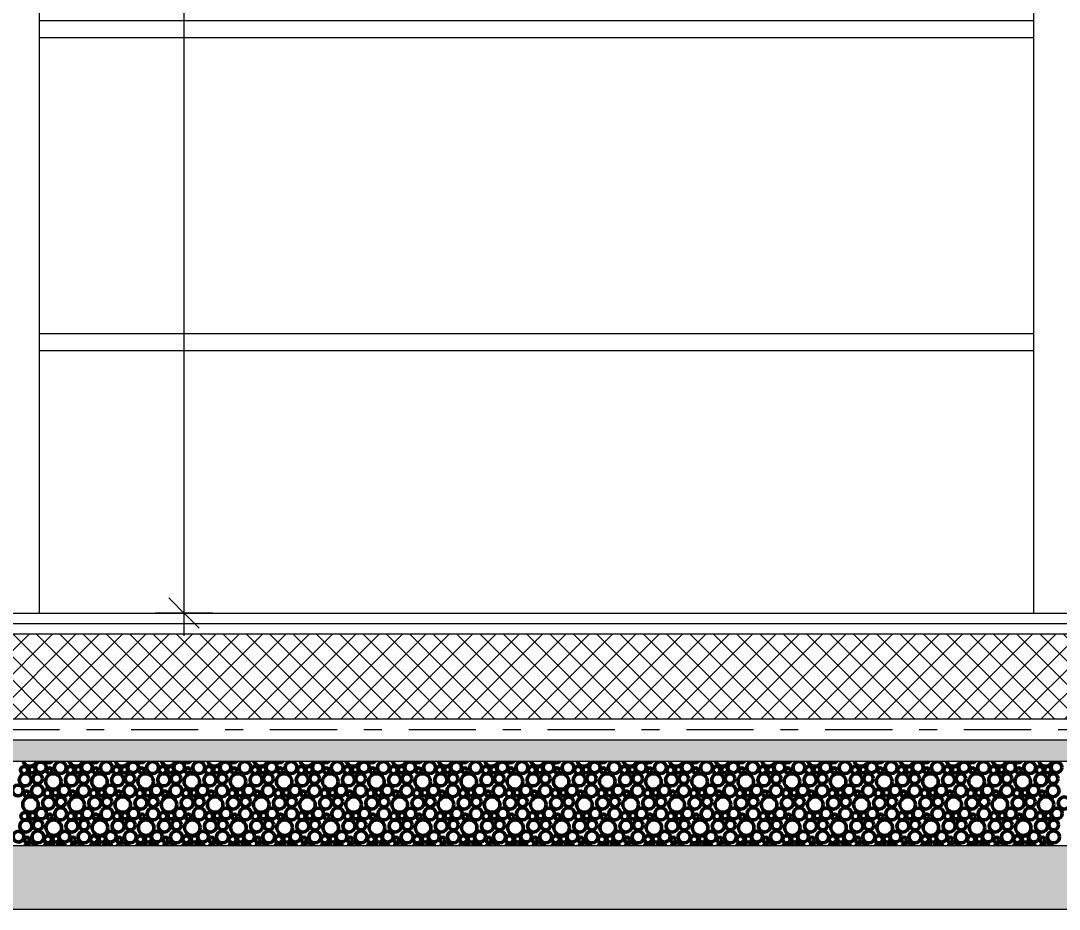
# Model space of a CAD drawing. Header units: millimetres. Extents: x 6658 to 67659, y -16872 to 26261.
# Drawn here: x 39433 to 44342, y -2200 to 2000 of the extents above; entities that cross this region are included whole.
import ezdxf

# ---------------------------------------------------------------- set-up
doc = ezdxf.new("R2010")
doc.units = ezdxf.units.MM
doc.header["$MEASUREMENT"] = 0
doc.linetypes.add('Double Dashed', pattern=[656.166644, 317.49999, -126.999993, 84.666667, -126.999993])
doc.linetypes.add('Wipeout_Contour', pattern=[1000, 0, -1000])
doc.layers.add('A - Dimenzionimi', color=7, linetype='Continuous')
doc.layers.add('A - Prerjet', color=7, linetype='Continuous')
for name, color, linetype, lineweight, true_color in [('A - Dimenzionimi_Pen_No__61', 7, 'Continuous', 5, 0x6a6a6a), ('A - Dimenzionimi_Pen_No__81', 7, 'Continuous', 5, 0x6a6a6a), ('A - Prerjet_Pen_No__102', 7, 'Continuous', 50, 0xcccccc), ('A - Prerjet_Pen_No__82', 7, 'Continuous', 5, 0xaaaaaa)]:
    doc.layers.add(name, color=color, linetype=linetype, lineweight=lineweight, true_color=true_color)
for name, color, linetype, lineweight in [('A - Prerjet_Pen_No__1', 7, 'Continuous', 5), ('A - Prerjet_Pen_No__101', 252, 'Continuous', 5), ('A - Prerjet_Pen_No__6', 5, 'Continuous', 5)]:
    doc.layers.add(name, color=color, linetype=linetype, lineweight=lineweight)
doc.styles.add('GENERATED_STYLE_3', font='')
doc.styles.get('GENERATED_STYLE_3').set_extended_font_data('Arial')
doc.dimstyles.new('GENERATED_STYLE__1', dxfattribs={"dimtxt": 180, "dimasz": 136.8, "dimexe": 0.18, "dimexo": 100000, "dimgap": 0, "dimtad": 1, "dimdec": 0, "dimlfac": 0.1, "dimzin": 0, "dimdsep": 46, "dimtxsty": 'GENERATED_STYLE_3', "dimblk": 'ARROWHEAD_6', "dimblk1": 'ARROWHEAD_6', "dimblk2": 'ARROWHEAD_6', "dimcen": 0.09, "dimclrd": 256, "dimclre": 256, "dimclrt": 256, "dimadec": 0, "dimazin": 0, "dimtfac": 1, "dimtdec": 4, "dimtmove": 0, "dimatfit": 3, "dimfxl": 0, "dimtolj": 1, "dimtzin": 0, "dimarcsym": 0})

# ---------------------------------------------------------------- blocks, each defined once
blk = doc.blocks.new('*X2')
at = {"layer": 'A - Prerjet_Pen_No__102', "color": 254, "linetype": 'Continuous', "lineweight": 50, "true_color": 0xcccccc}
for centre, radius in [((39527.7, -1529.3), 25.5), ((39619.8, -1530.6), 28.4), ((39746, -1529.3), 25.5), ((39838, -1530.6), 28.4), ((39964.2, -1529.3), 25.5), ((40056.3, -1530.6), 28.4), ((40182.4, -1529.3), 25.5), ((40274.5, -1530.6), 28.4), ((40400.6, -1529.3), 25.5), ((40492.7, -1530.6), 28.4), ((40618.9, -1529.3), 25.5), ((40710.9, -1530.6), 28.4), ((40837.1, -1529.3), 25.5), ((40929.2, -1530.6), 28.4), ((41055.3, -1529.3), 25.5), ((41147.4, -1530.6), 28.4), ((41273.5, -1529.3), 25.5), ((41365.6, -1530.6), 28.4), ((41491.8, -1529.3), 25.5), ((41583.8, -1530.6), 28.4), ((41710, -1529.3), 25.5), ((41802.1, -1530.6), 28.4), ((41928.2, -1529.3), 25.5), ((42020.3, -1530.6), 28.4), ((42146.4, -1529.3), 25.5), ((42238.5, -1530.6), 28.4), ((42364.7, -1529.3), 25.5), ((42456.7, -1530.6), 28.4), ((42582.9, -1529.3), 25.5), ((42675, -1530.6), 28.4), ((42801.1, -1529.3), 25.5), ((42893.2, -1530.6), 28.4), ((43019.3, -1529.3), 25.5), ((43111.4, -1530.6), 28.4), ((43237.6, -1529.3), 25.5), ((43329.6, -1530.6), 28.4), ((43455.8, -1529.3), 25.5), ((43547.9, -1530.6), 28.4), ((43674, -1529.3), 25.5), ((43766.1, -1530.6), 28.4), ((43892.2, -1529.3), 25.5), ((43984.3, -1530.6), 28.4), ((44110.4, -1529.3), 25.5), ((44202.5, -1530.6), 28.4), ((44328.7, -1529.3), 25.5), ((39454.8, -1588.5), 28.6), ((39449, -1542), 17.2), ((39487.3, -1539.9), 15), ((39512.4, -1583.2), 23), ((39586.9, -1595.9), 36.7), ((39568.2, -1544.5), 12.4), ((39673, -1588.5), 28.6), ((39667.2, -1542), 17.2), ((39705.5, -1539.9), 15), ((39730.7, -1583.2), 23), ((39805.1, -1595.9), 36.7), ((39786.4, -1544.5), 12.4), ((39891.3, -1588.5), 28.6), ((39885.5, -1542), 17.2), ((39923.8, -1539.9), 15), ((39948.9, -1583.2), 23), ((40023.3, -1595.9), 36.7), ((40004.6, -1544.5), 12.4), ((40109.5, -1588.5), 28.6), ((40103.7, -1542), 17.2), ((40142, -1539.9), 15), ((40167.1, -1583.2), 23), ((40241.6, -1595.9), 36.7), ((40222.8, -1544.5), 12.4), ((40327.7, -1588.5), 28.6), ((40321.9, -1542), 17.2), ((40360.2, -1539.9), 15), ((40385.3, -1583.2), 23), ((40459.8, -1595.9), 36.7), ((40441.1, -1544.5), 12.4), ((40545.9, -1588.5), 28.6), ((40540.1, -1542), 17.2), ((40578.4, -1539.9), 15), ((40603.6, -1583.2), 23), ((40678, -1595.9), 36.7), ((40659.3, -1544.5), 12.4), ((40764.2, -1588.5), 28.6), ((40758.4, -1542), 17.2), ((40796.7, -1539.9), 15), ((40821.8, -1583.2), 23), ((40896.2, -1595.9), 36.7), ((40877.5, -1544.5), 12.4), ((40982.4, -1588.5), 28.6), ((40976.6, -1542), 17.2), ((41014.9, -1539.9), 15), ((41040, -1583.2), 23), ((41114.5, -1595.9), 36.7), ((41095.7, -1544.5), 12.4), ((41200.6, -1588.5), 28.6), ((41194.8, -1542), 17.2), ((41233.1, -1539.9), 15), ((41258.2, -1583.2), 23), ((41332.7, -1595.9), 36.7), ((41314, -1544.5), 12.4), ((41418.8, -1588.5), 28.6), ((41413, -1542), 17.2), ((41451.3, -1539.9), 15), ((41476.5, -1583.2), 23), ((41550.9, -1595.9), 36.7), ((41532.2, -1544.5), 12.4), ((41637.1, -1588.5), 28.6), ((41631.3, -1542), 17.2), ((41669.6, -1539.9), 15), ((41694.7, -1583.2), 23), ((41769.1, -1595.9), 36.7), ((41750.4, -1544.5), 12.4), ((41855.3, -1588.5), 28.6), ((41849.5, -1542), 17.2), ((41887.8, -1539.9), 15), ((41912.9, -1583.2), 23), ((41987.4, -1595.9), 36.7), ((41968.6, -1544.5), 12.4), ((42073.5, -1588.5), 28.6), ((42067.7, -1542), 17.2), ((42106, -1539.9), 15), ((42131.1, -1583.2), 23), ((42205.6, -1595.9), 36.7), ((42186.9, -1544.5), 12.4), ((42291.7, -1588.5), 28.6), ((42285.9, -1542), 17.2), ((42324.2, -1539.9), 15), ((42349.4, -1583.2), 23), ((42423.8, -1595.9), 36.7), ((42405.1, -1544.5), 12.4), ((42510, -1588.5), 28.6), ((42504.2, -1542), 17.2), ((42542.5, -1539.9), 15), ((42567.6, -1583.2), 23), ((42642, -1595.9), 36.7), ((42623.3, -1544.5), 12.4), ((42728.2, -1588.5), 28.6), ((42722.4, -1542), 17.2), ((42760.7, -1539.9), 15), ((42785.8, -1583.2), 23), ((42860.3, -1595.9), 36.7), ((42841.5, -1544.5), 12.4), ((42946.4, -1588.5), 28.6), ((42940.6, -1542), 17.2), ((42978.9, -1539.9), 15), ((43004, -1583.2), 23), ((43078.5, -1595.9), 36.7), ((43059.8, -1544.5), 12.4), ((43164.6, -1588.5), 28.6), ((43158.8, -1542), 17.2), ((43197.1, -1539.9), 15), ((43222.2, -1583.2), 23), ((43296.7, -1595.9), 36.7), ((43278, -1544.5), 12.4), ((43382.9, -1588.5), 28.6), ((43377.1, -1542), 17.2), ((43415.4, -1539.9), 15), ((43440.5, -1583.2), 23), ((43514.9, -1595.9), 36.7), ((43496.2, -1544.5), 12.4), ((43601.1, -1588.5), 28.6), ((43595.3, -1542), 17.2), ((43633.6, -1539.9), 15), ((43658.7, -1583.2), 23), ((43733.2, -1595.9), 36.7), ((43714.4, -1544.5), 12.4), ((43819.3, -1588.5), 28.6), ((43813.5, -1542), 17.2), ((43851.8, -1539.9), 15), ((43876.9, -1583.2), 23), ((43951.4, -1595.9), 36.7), ((43932.6, -1544.5), 12.4), ((44037.5, -1588.5), 28.6), ((44031.7, -1542), 17.2), ((44070, -1539.9), 15), ((44095.1, -1583.2), 23), ((44169.6, -1595.9), 36.7), ((44150.9, -1544.5), 12.4), ((44255.8, -1588.5), 28.6), ((44250, -1542), 17.2), ((44288.3, -1539.9), 15), ((44313.4, -1583.2), 23), ((39419.7, -1638.5), 25.5), ((39511.8, -1639.8), 28.4), ((39638, -1638.5), 25.5), ((39730, -1639.8), 28.4), ((39856.2, -1638.5), 25.5), ((39948.3, -1639.8), 28.4), ((40074.4, -1638.5), 25.5), ((40166.5, -1639.8), 28.4), ((40292.6, -1638.5), 25.5), ((40384.7, -1639.8), 28.4), ((40510.9, -1638.5), 25.5), ((40602.9, -1639.8), 28.4), ((40729.1, -1638.5), 25.5), ((40821.2, -1639.8), 28.4), ((40947.3, -1638.5), 25.5), ((41039.4, -1639.8), 28.4), ((41165.5, -1638.5), 25.5), ((41257.6, -1639.8), 28.4), ((41383.8, -1638.5), 25.5), ((41475.8, -1639.8), 28.4), ((41602, -1638.5), 25.5), ((41694.1, -1639.8), 28.4), ((41820.2, -1638.5), 25.5), ((41912.3, -1639.8), 28.4), ((42038.4, -1638.5), 25.5), ((42130.5, -1639.8), 28.4), ((42256.7, -1638.5), 25.5), ((42348.7, -1639.8), 28.4), ((42474.9, -1638.5), 25.5), ((42567, -1639.8), 28.4), ((42693.1, -1638.5), 25.5), ((42785.2, -1639.8), 28.4), ((42911.3, -1638.5), 25.5), ((43003.4, -1639.8), 28.4), ((43129.6, -1638.5), 25.5), ((43221.6, -1639.8), 28.4), ((43347.8, -1638.5), 25.5), ((43439.9, -1639.8), 28.4), ((43566, -1638.5), 25.5), ((43658.1, -1639.8), 28.4), ((43784.2, -1638.5), 25.5), ((43876.3, -1639.8), 28.4), ((44002.4, -1638.5), 25.5), ((44094.5, -1639.8), 28.4), ((44220.7, -1638.5), 25.5), ((44312.8, -1639.8), 28.4), ((39478.9, -1705.1), 36.7), ((39460.2, -1653.7), 12.4), ((39565, -1697.6), 28.6), ((39559.2, -1651.2), 17.2), ((39597.5, -1649.1), 15), ((39697.1, -1705.1), 36.7), ((39678.4, -1653.7), 12.4), ((39783.3, -1697.6), 28.6), ((39777.5, -1651.2), 17.2), ((39815.8, -1649.1), 15), ((39915.3, -1705.1), 36.7), ((39896.6, -1653.7), 12.4), ((40001.5, -1697.6), 28.6), ((39995.7, -1651.2), 17.2), ((40034, -1649.1), 15), ((40133.6, -1705.1), 36.7), ((40114.8, -1653.7), 12.4), ((40219.7, -1697.6), 28.6), ((40213.9, -1651.2), 17.2), ((40252.2, -1649.1), 15), ((40351.8, -1705.1), 36.7), ((40333.1, -1653.7), 12.4), ((40437.9, -1697.6), 28.6), ((40432.1, -1651.2), 17.2), ((40470.4, -1649.1), 15), ((40570, -1705.1), 36.7), ((40551.3, -1653.7), 12.4), ((40656.2, -1697.6), 28.6), ((40650.4, -1651.2), 17.2), ((40688.7, -1649.1), 15), ((40788.2, -1705.1), 36.7), ((40769.5, -1653.7), 12.4), ((40874.4, -1697.6), 28.6), ((40868.6, -1651.2), 17.2), ((40906.9, -1649.1), 15), ((41006.5, -1705.1), 36.7), ((40987.7, -1653.7), 12.4), ((41092.6, -1697.6), 28.6), ((41086.8, -1651.2), 17.2), ((41125.1, -1649.1), 15), ((41224.7, -1705.1), 36.7), ((41206, -1653.7), 12.4), ((41310.8, -1697.6), 28.6), ((41305, -1651.2), 17.2), ((41343.3, -1649.1), 15), ((41442.9, -1705.1), 36.7), ((41424.2, -1653.7), 12.4), ((41529.1, -1697.6), 28.6), ((41523.3, -1651.2), 17.2), ((41561.6, -1649.1), 15), ((41661.1, -1705.1), 36.7), ((41642.4, -1653.7), 12.4), ((41747.3, -1697.6), 28.6), ((41741.5, -1651.2), 17.2), ((41779.8, -1649.1), 15), ((41879.4, -1705.1), 36.7), ((41860.6, -1653.7), 12.4), ((41965.5, -1697.6), 28.6), ((41959.7, -1651.2), 17.2), ((41998, -1649.1), 15), ((42097.6, -1705.1), 36.7), ((42078.9, -1653.7), 12.4), ((42183.7, -1697.6), 28.6), ((42177.9, -1651.2), 17.2), ((42216.2, -1649.1), 15), ((42315.8, -1705.1), 36.7), ((42297.1, -1653.7), 12.4), ((42402, -1697.6), 28.6), ((42396.2, -1651.2), 17.2), ((42434.5, -1649.1), 15), ((42534, -1705.1), 36.7), ((42515.3, -1653.7), 12.4), ((42620.2, -1697.6), 28.6), ((42614.4, -1651.2), 17.2), ((42652.7, -1649.1), 15), ((42752.3, -1705.1), 36.7), ((42733.5, -1653.7), 12.4), ((42838.4, -1697.6), 28.6), ((42832.6, -1651.2), 17.2), ((42870.9, -1649.1), 15), ((42970.5, -1705.1), 36.7), ((42951.8, -1653.7), 12.4), ((43056.6, -1697.6), 28.6), ((43050.8, -1651.2), 17.2), ((43089.1, -1649.1), 15), ((43188.7, -1705.1), 36.7), ((43170, -1653.7), 12.4), ((43274.9, -1697.6), 28.6), ((43269.1, -1651.2), 17.2), ((43307.4, -1649.1), 15), ((43406.9, -1705.1), 36.7), ((43388.2, -1653.7), 12.4), ((43493.1, -1697.6), 28.6), ((43487.3, -1651.2), 17.2), ((43525.6, -1649.1), 15), ((43625.2, -1705.1), 36.7), ((43606.4, -1653.7), 12.4), ((43711.3, -1697.6), 28.6), ((43705.5, -1651.2), 17.2), ((43743.8, -1649.1), 15), ((43843.4, -1705.1), 36.7), ((43824.6, -1653.7), 12.4), ((43929.5, -1697.6), 28.6), ((43923.7, -1651.2), 17.2), ((43962, -1649.1), 15), ((44061.6, -1705.1), 36.7), ((44042.9, -1653.7), 12.4), ((44147.8, -1697.6), 28.6), ((44142, -1651.2), 17.2), ((44180.3, -1649.1), 15), ((44279.8, -1705.1), 36.7), ((44261.1, -1653.7), 12.4), ((44366, -1697.6), 28.6), ((39622.7, -1692.4), 23), ((39840.9, -1692.4), 23), ((40059.1, -1692.4), 23), ((40277.3, -1692.4), 23), ((40495.6, -1692.4), 23), ((40713.8, -1692.4), 23), ((40932, -1692.4), 23), ((41150.2, -1692.4), 23), ((41368.5, -1692.4), 23), ((41586.7, -1692.4), 23), ((41804.9, -1692.4), 23), ((42023.1, -1692.4), 23), ((42241.4, -1692.4), 23), ((42459.6, -1692.4), 23), ((42677.8, -1692.4), 23), ((42896, -1692.4), 23), ((43114.2, -1692.4), 23), ((43332.5, -1692.4), 23), ((43550.7, -1692.4), 23), ((43768.9, -1692.4), 23), ((43987.1, -1692.4), 23), ((44205.4, -1692.4), 23), ((39451.2, -1760.4), 17.2), ((39489.5, -1758.3), 15), ((39530, -1747.7), 25.5), ((39570.4, -1762.9), 12.4), ((39622, -1749), 28.4), ((39669.5, -1760.4), 17.2), ((39707.8, -1758.3), 15), ((39748.2, -1747.7), 25.5), ((39788.6, -1762.9), 12.4), ((39840.3, -1749), 28.4), ((39887.7, -1760.4), 17.2), ((39926, -1758.3), 15), ((39966.4, -1747.7), 25.5), ((40006.8, -1762.9), 12.4), ((40058.5, -1749), 28.4), ((40105.9, -1760.4), 17.2), ((40144.2, -1758.3), 15), ((40184.6, -1747.7), 25.5), ((40225.1, -1762.9), 12.4), ((40276.7, -1749), 28.4), ((40324.1, -1760.4), 17.2), ((40362.4, -1758.3), 15), ((40402.9, -1747.7), 25.5), ((40443.3, -1762.9), 12.4), ((40494.9, -1749), 28.4), ((40542.4, -1760.4), 17.2), ((40580.7, -1758.3), 15), ((40621.1, -1747.7), 25.5), ((40661.5, -1762.9), 12.4), ((40713.2, -1749), 28.4), ((40760.6, -1760.4), 17.2), ((40798.9, -1758.3), 15), ((40839.3, -1747.7), 25.5), ((40879.7, -1762.9), 12.4), ((40931.4, -1749), 28.4), ((40978.8, -1760.4), 17.2), ((41017.1, -1758.3), 15), ((41057.5, -1747.7), 25.5), ((41098, -1762.9), 12.4), ((41149.6, -1749), 28.4), ((41197, -1760.4), 17.2), ((41235.3, -1758.3), 15), ((41275.8, -1747.7), 25.5), ((41316.2, -1762.9), 12.4), ((41367.8, -1749), 28.4), ((41415.3, -1760.4), 17.2), ((41453.6, -1758.3), 15), ((41494, -1747.7), 25.5), ((41534.4, -1762.9), 12.4), ((41586.1, -1749), 28.4), ((41633.5, -1760.4), 17.2), ((41671.8, -1758.3), 15), ((41712.2, -1747.7), 25.5), ((41752.6, -1762.9), 12.4), ((41804.3, -1749), 28.4), ((41851.7, -1760.4), 17.2), ((41890, -1758.3), 15), ((41930.4, -1747.7), 25.5), ((41970.9, -1762.9), 12.4), ((42022.5, -1749), 28.4), ((42069.9, -1760.4), 17.2), ((42108.2, -1758.3), 15), ((42148.7, -1747.7), 25.5), ((42189.1, -1762.9), 12.4), ((42240.7, -1749), 28.4), ((42288.2, -1760.4), 17.2), ((42326.5, -1758.3), 15), ((42366.9, -1747.7), 25.5), ((42407.3, -1762.9), 12.4), ((42459, -1749), 28.4), ((42506.4, -1760.4), 17.2), ((42544.7, -1758.3), 15), ((42585.1, -1747.7), 25.5), ((42625.5, -1762.9), 12.4), ((42677.2, -1749), 28.4), ((42724.6, -1760.4), 17.2), ((42762.9, -1758.3), 15), ((42803.3, -1747.7), 25.5), ((42843.8, -1762.9), 12.4), ((42895.4, -1749), 28.4), ((42942.8, -1760.4), 17.2), ((42981.1, -1758.3), 15), ((43021.6, -1747.7), 25.5), ((43062, -1762.9), 12.4), ((43113.6, -1749), 28.4), ((43161.1, -1760.4), 17.2), ((43199.4, -1758.3), 15), ((43239.8, -1747.7), 25.5), ((43280.2, -1762.9), 12.4), ((43331.9, -1749), 28.4), ((43379.3, -1760.4), 17.2), ((43417.6, -1758.3), 15), ((43458, -1747.7), 25.5), ((43498.4, -1762.9), 12.4), ((43550.1, -1749), 28.4), ((43597.5, -1760.4), 17.2), ((43635.8, -1758.3), 15), ((43676.2, -1747.7), 25.5), ((43716.6, -1762.9), 12.4), ((43768.3, -1749), 28.4), ((43815.7, -1760.4), 17.2), ((43854, -1758.3), 15), ((43894.4, -1747.7), 25.5), ((43934.9, -1762.9), 12.4), ((43986.5, -1749), 28.4), ((44034, -1760.4), 17.2), ((44072.3, -1758.3), 15), ((44112.7, -1747.7), 25.5), ((44153.1, -1762.9), 12.4), ((44204.8, -1749), 28.4), ((44252.2, -1760.4), 17.2), ((44290.5, -1758.3), 15), ((44330.9, -1747.7), 25.5), ((39457, -1806.8), 28.6), ((39514.7, -1801.6), 23), ((39589.1, -1814.3), 36.7), ((39675.3, -1806.8), 28.6), ((39732.9, -1801.6), 23), ((39807.3, -1814.3), 36.7), ((39893.5, -1806.8), 28.6), ((39951.1, -1801.6), 23), ((40025.6, -1814.3), 36.7), ((40111.7, -1806.8), 28.6), ((40169.3, -1801.6), 23), ((40243.8, -1814.3), 36.7), ((40329.9, -1806.8), 28.6), ((40387.6, -1801.6), 23), ((40462, -1814.3), 36.7), ((40548.2, -1806.8), 28.6), ((40605.8, -1801.6), 23), ((40680.2, -1814.3), 36.7), ((40766.4, -1806.8), 28.6), ((40824, -1801.6), 23), ((40898.5, -1814.3), 36.7), ((40984.6, -1806.8), 28.6), ((41042.2, -1801.6), 23), ((41116.7, -1814.3), 36.7), ((41202.8, -1806.8), 28.6), ((41260.5, -1801.6), 23), ((41334.9, -1814.3), 36.7), ((41421.1, -1806.8), 28.6), ((41478.7, -1801.6), 23), ((41553.1, -1814.3), 36.7), ((41639.3, -1806.8), 28.6), ((41696.9, -1801.6), 23), ((41771.4, -1814.3), 36.7), ((41857.5, -1806.8), 28.6), ((41915.1, -1801.6), 23), ((41989.6, -1814.3), 36.7), ((42075.7, -1806.8), 28.6), ((42133.4, -1801.6), 23), ((42207.8, -1814.3), 36.7), ((42294, -1806.8), 28.6), ((42351.6, -1801.6), 23), ((42426, -1814.3), 36.7), ((42512.2, -1806.8), 28.6), ((42569.8, -1801.6), 23), ((42644.3, -1814.3), 36.7), ((42730.4, -1806.8), 28.6), ((42788, -1801.6), 23), ((42862.5, -1814.3), 36.7), ((42948.6, -1806.8), 28.6), ((43006.2, -1801.6), 23), ((43080.7, -1814.3), 36.7), ((43166.9, -1806.8), 28.6), ((43224.5, -1801.6), 23), ((43298.9, -1814.3), 36.7), ((43385.1, -1806.8), 28.6), ((43442.7, -1801.6), 23), ((43517.2, -1814.3), 36.7), ((43603.3, -1806.8), 28.6), ((43660.9, -1801.6), 23), ((43735.4, -1814.3), 36.7), ((43821.5, -1806.8), 28.6), ((43879.1, -1801.6), 23), ((43953.6, -1814.3), 36.7), ((44039.8, -1806.8), 28.6), ((44097.4, -1801.6), 23), ((44171.8, -1814.3), 36.7), ((44258, -1806.8), 28.6), ((44315.6, -1801.6), 23), ((39422, -1856.9), 25.5), ((39462.4, -1872.1), 12.4), ((39514, -1858.2), 28.4), ((39561.5, -1869.6), 17.2), ((39599.8, -1867.5), 15), ((39640.2, -1856.9), 25.5), ((39680.6, -1872.1), 12.4), ((39732.3, -1858.2), 28.4), ((39779.7, -1869.6), 17.2), ((39818, -1867.5), 15), ((39858.4, -1856.9), 25.5), ((39898.8, -1872.1), 12.4), ((39950.5, -1858.2), 28.4), ((39997.9, -1869.6), 17.2), ((40036.2, -1867.5), 15), ((40076.6, -1856.9), 25.5), ((40117.1, -1872.1), 12.4), ((40168.7, -1858.2), 28.4), ((40216.1, -1869.6), 17.2), ((40254.4, -1867.5), 15), ((40294.9, -1856.9), 25.5), ((40335.3, -1872.1), 12.4), ((40386.9, -1858.2), 28.4), ((40434.4, -1869.6), 17.2), ((40472.7, -1867.5), 15), ((40513.1, -1856.9), 25.5), ((40553.5, -1872.1), 12.4), ((40605.2, -1858.2), 28.4), ((40652.6, -1869.6), 17.2), ((40690.9, -1867.5), 15), ((40731.3, -1856.9), 25.5), ((40771.7, -1872.1), 12.4), ((40823.4, -1858.2), 28.4), ((40870.8, -1869.6), 17.2), ((40909.1, -1867.5), 15), ((40949.5, -1856.9), 25.5), ((40990, -1872.1), 12.4), ((41041.6, -1858.2), 28.4), ((41089, -1869.6), 17.2), ((41127.3, -1867.5), 15), ((41167.8, -1856.9), 25.5), ((41208.2, -1872.1), 12.4), ((41259.8, -1858.2), 28.4), ((41307.3, -1869.6), 17.2), ((41345.6, -1867.5), 15), ((41386, -1856.9), 25.5), ((41426.4, -1872.1), 12.4), ((41478.1, -1858.2), 28.4), ((41525.5, -1869.6), 17.2), ((41563.8, -1867.5), 15), ((41604.2, -1856.9), 25.5), ((41644.6, -1872.1), 12.4), ((41696.3, -1858.2), 28.4), ((41743.7, -1869.6), 17.2), ((41782, -1867.5), 15), ((41822.4, -1856.9), 25.5), ((41862.9, -1872.1), 12.4), ((41914.5, -1858.2), 28.4), ((41961.9, -1869.6), 17.2), ((42000.2, -1867.5), 15), ((42040.7, -1856.9), 25.5), ((42081.1, -1872.1), 12.4), ((42132.7, -1858.2), 28.4), ((42180.2, -1869.6), 17.2), ((42218.5, -1867.5), 15), ((42258.9, -1856.9), 25.5), ((42299.3, -1872.1), 12.4), ((42351, -1858.2), 28.4), ((42398.4, -1869.6), 17.2), ((42436.7, -1867.5), 15), ((42477.1, -1856.9), 25.5), ((42517.5, -1872.1), 12.4), ((42569.2, -1858.2), 28.4), ((42616.6, -1869.6), 17.2), ((42654.9, -1867.5), 15), ((42695.3, -1856.9), 25.5), ((42735.8, -1872.1), 12.4), ((42787.4, -1858.2), 28.4), ((42834.8, -1869.6), 17.2), ((42873.1, -1867.5), 15), ((42913.6, -1856.9), 25.5), ((42954, -1872.1), 12.4), ((43005.6, -1858.2), 28.4), ((43053.1, -1869.6), 17.2), ((43091.4, -1867.5), 15), ((43131.8, -1856.9), 25.5), ((43172.2, -1872.1), 12.4), ((43223.9, -1858.2), 28.4), ((43271.3, -1869.6), 17.2), ((43309.6, -1867.5), 15), ((43350, -1856.9), 25.5), ((43390.4, -1872.1), 12.4), ((43442.1, -1858.2), 28.4), ((43489.5, -1869.6), 17.2), ((43527.8, -1867.5), 15), ((43568.2, -1856.9), 25.5), ((43608.6, -1872.1), 12.4), ((43660.3, -1858.2), 28.4), ((43707.7, -1869.6), 17.2), ((43746, -1867.5), 15), ((43786.4, -1856.9), 25.5), ((43826.9, -1872.1), 12.4), ((43878.5, -1858.2), 28.4), ((43926, -1869.6), 17.2), ((43964.3, -1867.5), 15), ((44004.7, -1856.9), 25.5), ((44045.1, -1872.1), 12.4), ((44096.8, -1858.2), 28.4), ((44144.2, -1869.6), 17.2), ((44182.5, -1867.5), 15), ((44222.9, -1856.9), 25.5), ((44263.3, -1872.1), 12.4), ((44315, -1858.2), 28.4)]:
    blk.add_circle(centre, radius, dxfattribs=at)
for centre, radius, start, end in [((39476.7, -1486.7), 36.7, 201.1845, 338.8155), ((39562.8, -1479.3), 28.6, 226.4535, 313.5465), ((39694.9, -1486.7), 36.7, 201.1845, 338.8155), ((39781, -1479.3), 28.6, 226.4535, 313.5465), ((39913.1, -1486.7), 36.7, 201.1845, 338.8155), ((39999.3, -1479.3), 28.6, 226.4535, 313.5465), ((40131.3, -1486.7), 36.7, 201.1845, 338.8155), ((40217.5, -1479.3), 28.6, 226.4535, 313.5465), ((40349.6, -1486.7), 36.7, 201.1845, 338.8155), ((40435.7, -1479.3), 28.6, 226.4535, 313.5465), ((40567.8, -1486.7), 36.7, 201.1845, 338.8155), ((40653.9, -1479.3), 28.6, 226.4535, 313.5465), ((40786, -1486.7), 36.7, 201.1845, 338.8155), ((40872.2, -1479.3), 28.6, 226.4535, 313.5465), ((41004.2, -1486.7), 36.7, 201.1845, 338.8155), ((41090.4, -1479.3), 28.6, 226.4535, 313.5465), ((41222.5, -1486.7), 36.7, 201.1845, 338.8155), ((41308.6, -1479.3), 28.6, 226.4535, 313.5465), ((41440.7, -1486.7), 36.7, 201.1845, 338.8155), ((41526.8, -1479.3), 28.6, 226.4535, 313.5465), ((41658.9, -1486.7), 36.7, 201.1845, 338.8155), ((41745.1, -1479.3), 28.6, 226.4535, 313.5465), ((41877.1, -1486.7), 36.7, 201.1845, 338.8155), ((41963.3, -1479.3), 28.6, 226.4535, 313.5465), ((42095.4, -1486.7), 36.7, 201.1845, 338.8155), ((42181.5, -1479.3), 28.6, 226.4535, 313.5465), ((42313.6, -1486.7), 36.7, 201.1845, 338.8155), ((42399.7, -1479.3), 28.6, 226.4535, 313.5465), ((42531.8, -1486.7), 36.7, 201.1845, 338.8155), ((42618, -1479.3), 28.6, 226.4535, 313.5465), ((42750, -1486.7), 36.7, 201.1845, 338.8155), ((42836.2, -1479.3), 28.6, 226.4535, 313.5465), ((42968.3, -1486.7), 36.7, 201.1845, 338.8155), ((43054.4, -1479.3), 28.6, 226.4535, 313.5465), ((43186.5, -1486.7), 36.7, 201.1845, 338.8155), ((43272.6, -1479.3), 28.6, 226.4535, 313.5465), ((43404.7, -1486.7), 36.7, 201.1845, 338.8155), ((43490.9, -1479.3), 28.6, 226.4535, 313.5465), ((43622.9, -1486.7), 36.7, 201.1845, 338.8155), ((43709.1, -1479.3), 28.6, 226.4535, 313.5465), ((43841.2, -1486.7), 36.7, 201.1845, 338.8155), ((43927.3, -1479.3), 28.6, 226.4535, 313.5465), ((44059.4, -1486.7), 36.7, 201.1845, 338.8155), ((44145.5, -1479.3), 28.6, 226.4535, 313.5465), ((44277.6, -1486.7), 36.7, 201.1845, 338.8155), ((39481.1, -1923.5), 36.7, 39.8179, 140.1821), ((39567.3, -1916), 28.6, 34.0917, 145.9083), ((39624.9, -1910.8), 23, 27.8564, 152.1436), ((39699.3, -1923.5), 36.7, 39.8179, 140.1821), ((39785.5, -1916), 28.6, 34.0917, 145.9083), ((39843.1, -1910.8), 23, 27.8564, 152.1436), ((39917.6, -1923.5), 36.7, 39.8179, 140.1821), ((40003.7, -1916), 28.6, 34.0917, 145.9083), ((40061.3, -1910.8), 23, 27.8564, 152.1436), ((40135.8, -1923.5), 36.7, 39.8179, 140.1821), ((40221.9, -1916), 28.6, 34.0917, 145.9083), ((40279.6, -1910.8), 23, 27.8564, 152.1436), ((40354, -1923.5), 36.7, 39.8179, 140.1821), ((40440.2, -1916), 28.6, 34.0917, 145.9083), ((40497.8, -1910.8), 23, 27.8564, 152.1436), ((40572.2, -1923.5), 36.7, 39.8179, 140.1821), ((40658.4, -1916), 28.6, 34.0917, 145.9083), ((40716, -1910.8), 23, 27.8564, 152.1436), ((40790.5, -1923.5), 36.7, 39.8179, 140.1821), ((40876.6, -1916), 28.6, 34.0917, 145.9083), ((40934.2, -1910.8), 23, 27.8564, 152.1436), ((41008.7, -1923.5), 36.7, 39.8179, 140.1821), ((41094.8, -1916), 28.6, 34.0917, 145.9083), ((41152.5, -1910.8), 23, 27.8564, 152.1436), ((41226.9, -1923.5), 36.7, 39.8179, 140.1821), ((41313.1, -1916), 28.6, 34.0917, 145.9083), ((41370.7, -1910.8), 23, 27.8564, 152.1436), ((41445.1, -1923.5), 36.7, 39.8179, 140.1821), ((41531.3, -1916), 28.6, 34.0917, 145.9083), ((41588.9, -1910.8), 23, 27.8564, 152.1436), ((41663.4, -1923.5), 36.7, 39.8179, 140.1821), ((41749.5, -1916), 28.6, 34.0917, 145.9083), ((41807.1, -1910.8), 23, 27.8564, 152.1436), ((41881.6, -1923.5), 36.7, 39.8179, 140.1821), ((41967.7, -1916), 28.6, 34.0917, 145.9083), ((42025.4, -1910.8), 23, 27.8564, 152.1436), ((42099.8, -1923.5), 36.7, 39.8179, 140.1821), ((42186, -1916), 28.6, 34.0917, 145.9083), ((42243.6, -1910.8), 23, 27.8564, 152.1436), ((42318, -1923.5), 36.7, 39.8179, 140.1821), ((42404.2, -1916), 28.6, 34.0917, 145.9083), ((42461.8, -1910.8), 23, 27.8564, 152.1436), ((42536.3, -1923.5), 36.7, 39.8179, 140.1821), ((42622.4, -1916), 28.6, 34.0917, 145.9083), ((42680, -1910.8), 23, 27.8564, 152.1436), ((42754.5, -1923.5), 36.7, 39.8179, 140.1821), ((42840.6, -1916), 28.6, 34.0917, 145.9083), ((42898.2, -1910.8), 23, 27.8564, 152.1436), ((42972.7, -1923.5), 36.7, 39.8179, 140.1821), ((43058.9, -1916), 28.6, 34.0917, 145.9083), ((43116.5, -1910.8), 23, 27.8564, 152.1436), ((43190.9, -1923.5), 36.7, 39.8179, 140.1821), ((43277.1, -1916), 28.6, 34.0917, 145.9083), ((43334.7, -1910.8), 23, 27.8564, 152.1436), ((43409.2, -1923.5), 36.7, 39.8179, 140.1821), ((43495.3, -1916), 28.6, 34.0917, 145.9083), ((43552.9, -1910.8), 23, 27.8564, 152.1436), ((43627.4, -1923.5), 36.7, 39.8179, 140.1821), ((43713.5, -1916), 28.6, 34.0917, 145.9083), ((43771.1, -1910.8), 23, 27.8564, 152.1436), ((43845.6, -1923.5), 36.7, 39.8179, 140.1821), ((43931.8, -1916), 28.6, 34.0917, 145.9083), ((43989.4, -1910.8), 23, 27.8564, 152.1436), ((44063.8, -1923.5), 36.7, 39.8179, 140.1821), ((44150, -1916), 28.6, 34.0917, 145.9083), ((44207.6, -1910.8), 23, 27.8564, 152.1436), ((44282.1, -1923.5), 36.7, 39.8179, 140.1821)]:
    blk.add_arc(centre, radius, start, end, dxfattribs=at)
blk = doc.blocks.new('Fill_1', base_point=(0, 0))
at = {"layer": 'A - Prerjet_Pen_No__82', "color": 253, "linetype": 'Continuous', "lineweight": 5, "true_color": 0xaaaaaa, "flags": 128}
blk.add_lwpolyline([(10929.6, -1300), (11129.6, -1900), (48529, -1900), (58927.1, -898.2), (59888.4, -350), (60088.4, -350), (60088.4, -50), (58867.1, -50), (58888.7, -500), (50114, -1345.4), (49964.7, -1500), (11739.7, -1500), (11739.7, -1300)], close=True, dxfattribs=at)
at = {"layer": 'A - Prerjet_Pen_No__102', "color": 254, "linetype": 'Continuous', "lineweight": 50, "true_color": 0xcccccc}
blk.add_blockref('*X2', (0, 0), dxfattribs=at)
blk = doc.blocks.new('*D8')
at = {"layer": 'A - Dimenzionimi_Pen_No__81', "color": 251, "linetype": 'Continuous', "lineweight": 5, "true_color": 0x6a6a6a}
for p, q in [((40205, 6229.1), (40205, 6337.1)), ((40277, 6157.1), (40133, 6301.1)), ((40340, 6229.1), (40070, 6229.1)), ((40205, -800), (40205, 6229.1)), ((40133, -728), (40277, -872)), ((40340, -800), (40070, -800)), ((40205, -908), (40205, -800))]:
    blk.add_line(p, q, dxfattribs=at)
at = {"layer": 'A - Dimenzionimi_Pen_No__61', "color": 251, "lineweight": 5, "true_color": 0x6a6a6a, "insert": (40169, 2509.7), "char_height": 180, "attachment_point": 7, "rotation": 90, "style": 'GENERATED_STYLE_3'}
blk.add_mtext('\\A1;{\\pql;\\fArial|b0|i0|c0|p34;703}', dxfattribs=at)
blk = doc.blocks.new('ARROWHEAD_6')
at = {"color": 0, "linetype": 'Continuous', "lineweight": 0}
for p, q in [((-0.5, -0.5), (0.5, 0.5)), ((0, 0), (-1, 0))]:
    blk.add_line(p, q, dxfattribs=at)
blk = doc.blocks.new('*D10')
at = {"layer": 'A - Dimenzionimi_Pen_No__81', "color": 251, "linetype": 'Continuous', "lineweight": 5, "true_color": 0x6a6a6a}
for p, q in [((35453.2, 5172), (35597.2, 5028)), ((35660.2, 5100), (35390.2, 5100)), ((35525.2, -800), (35525.2, 5100)), ((35453.2, -728), (35597.2, -872)), ((35660.2, -800), (35390.2, -800)), ((35525.2, -908), (35525.2, -800))]:
    blk.add_line(p, q, dxfattribs=at)
at = {"layer": 'A - Dimenzionimi_Pen_No__61', "color": 251, "lineweight": 5, "true_color": 0x6a6a6a, "insert": (35489.2, 1945.1), "char_height": 180, "attachment_point": 7, "rotation": 90, "style": 'GENERATED_STYLE_3'}
blk.add_mtext('\\A1;{\\pql;\\fArial|b0|i0|c0|p34;590}', dxfattribs=at)

msp = doc.modelspace()

# ---------------------------------------------------------------- block references
at = {"layer": 'A - Prerjet_Pen_No__102', "color": 254, "linetype": 'Continuous', "lineweight": 50, "true_color": 0xcccccc}
msp.add_blockref('Fill_1', (0, 0), dxfattribs=at)

# ---------------------------------------------------------------- wipeouts: each hides what was drawn before it
at = {"color": 254, "linetype": 'Wipeout_Contour', "lineweight": 0, "ltscale": 167583.592115}
msp.add_wipeout([(39522.2, 520), (44222.2, 520), (44222.2, 1920), (39522.2, 1920)], dxfattribs=at).dxf.layer = 'A - Prerjet'

# ---------------------------------------------------------------- next in the draw order: wipeouts: each hides what was drawn before it
at = {"color": 254, "linetype": 'Wipeout_Contour', "lineweight": 0, "ltscale": 331665.779051}
msp.add_wipeout([(10729.6, -2200), (60088.4, -2200), (60088.4, -350), (59888.4, -350), (58927.1, -898.2), (48529, -1900), (11129.6, -1900), (10929.6, -1300), (10729.6, -1300)], dxfattribs=at).dxf.layer = 'A - Prerjet'

# ---------------------------------------------------------------- next in the draw order: hatches: boundary and pattern name
at = {"layer": 'A - Prerjet_Pen_No__102', "linetype": 'Continuous', "lineweight": 50, "true_color": 0xcccccc}
h = msp.add_hatch(dxfattribs=at)
h.set_pattern_fill('Earth', color=254, style=0, pattern_type=2)
h.set_pattern_definition([(45, (0, 0), (-165.463, 165.463), []), (45, (-55.15, 55.15), (-330.926, 330.926), []), (45, (-110.3, 110.3), (-330.926, 330.926), []), (135, (-165.46, 165.46), (55.15433, 55.15433), [234, -234])])
h.paths.add_polyline_path([(10729.6, -2200), (60088.4, -2200), (60088.4, -350), (59888.4, -350), (58927.1, -898.2), (48529, -1900), (11129.6, -1900), (10929.6, -1300), (10729.6, -1300)])

# ---------------------------------------------------------------- next in the draw order: linework, layer by layer
at = {"layer": 'A - Prerjet_Pen_No__82', "color": 253, "linetype": 'Continuous', "lineweight": 5, "true_color": 0xaaaaaa, "flags": 128}
msp.add_lwpolyline([(10729.6, -2200), (60088.4, -2200), (60088.4, -350), (59888.4, -350), (58927.1, -898.2), (48529, -1900), (11129.6, -1900), (10929.6, -1300), (10729.6, -1300)], close=True, dxfattribs=at)

# ---------------------------------------------------------------- next in the draw order: wipeouts: each hides what was drawn before it
at = {"color": 254, "linetype": 'Wipeout_Contour', "lineweight": 0, "ltscale": 341317.680381}
msp.add_wipeout([(50114, -1345.4), (58888.7, -500), (58883.9, -400), (49864.7, -1269), (49864.7, -1400), (11739.7, -1400), (11739.7, -1500), (49964.7, -1500)], dxfattribs=at).dxf.layer = 'A - Prerjet'

# ---------------------------------------------------------------- next in the draw order: hatches: boundary and pattern name
at = {"layer": 'A - Prerjet_Pen_No__102', "linetype": 'Continuous', "lineweight": 50, "true_color": 0xcccccc}
h = msp.add_hatch(dxfattribs=at)
h.set_pattern_fill('Brass_Bronze', color=254, style=0, pattern_type=2)
h.set_pattern_definition([(45, (35314.24, -950), (-110.3087, 110.3087), []), (45, (35259.09, -894.85), (-110.3087, 110.3087), [117, -39])])
h.paths.add_polyline_path([(50114, -1345.4), (58888.7, -500), (58883.9, -400), (49864.7, -1269), (49864.7, -1400), (11739.7, -1400), (11739.7, -1500), (49964.7, -1500)])

# ---------------------------------------------------------------- next in the draw order: linework, layer by layer
at = {"layer": 'A - Prerjet_Pen_No__1', "color": 7, "linetype": 'Continuous', "lineweight": 5}
msp.add_lwpolyline([(12454.6, -850), (48872.2, -850)], dxfattribs=at)
at = {"layer": 'A - Prerjet_Pen_No__82', "color": 253, "linetype": 'Continuous', "lineweight": 5, "true_color": 0xaaaaaa, "flags": 128}
msp.add_lwpolyline([(50114, -1345.4), (58888.7, -500), (58883.9, -400), (49864.7, -1269), (49864.7, -1400), (11739.7, -1400), (11739.7, -1500), (49964.7, -1500)], close=True, dxfattribs=at)

# ---------------------------------------------------------------- next in the draw order: wipeouts: each hides what was drawn before it
at = {"color": 254, "linetype": 'Wipeout_Contour', "lineweight": 0, "ltscale": 167508.818267}
msp.add_wipeout([(39522.2, -800), (44222.2, -800), (44222.2, 440), (39522.2, 440)], dxfattribs=at).dxf.layer = 'A - Prerjet'

# ---------------------------------------------------------------- next in the draw order: wipeouts: each hides what was drawn before it
at = {"color": 254, "linetype": 'Wipeout_Contour', "lineweight": 0, "ltscale": 158461.693331}
msp.add_wipeout([(39522.2, 5100), (39372.2, 5100), (39372.2, -800), (39522.2, -800)], dxfattribs=at).dxf.layer = 'A - Prerjet'
at = {"color": 254, "linetype": 'Wipeout_Contour', "lineweight": 0, "ltscale": 177685.910558}
msp.add_wipeout([(44372.2, 4630), (44222.2, 4630), (44222.2, -800), (44372.2, -800)], dxfattribs=at).dxf.layer = 'A - Prerjet'

# ---------------------------------------------------------------- next in the draw order: hatches: boundary and pattern name
at = {"layer": 'A - Prerjet_Pen_No__1', "linetype": 'Continuous', "lineweight": 5}
h = msp.add_hatch(dxfattribs=at)
h.set_pattern_fill('Concrete_Block', style=0, pattern_type=2)
h.set_pattern_definition([(45, (0, 0), (-55.15433, 55.15433), []), (135, (0, 0), (55.15433, 55.15433), [])])
h.paths.add_polyline_path([(11739.7, -1300), (49764.7, -1300), (49764.7, -1178.2), (58879.1, -300), (58869.5, -100), (50566.3, -900), (50434.7, -900), (50434.7, -1050), (50164.7, -1050), (50164.7, -900), (49764.7, -900), (11739.7, -900)])

# ---------------------------------------------------------------- next in the draw order: linework, layer by layer
at = {"layer": 'A - Prerjet_Pen_No__1', "color": 7, "linetype": 'Continuous', "lineweight": 5}
for points in [[(50164.7, -900), (49764.7, -900), (11739.7, -900), (11739.7, -1300), (49764.7, -1300), (49764.7, -1178.2), (58879.1, -300), (58869.5, -100), (50566.3, -900), (50434.7, -900)], [(12454.6, -800), (48872.2, -800)]]:
    msp.add_lwpolyline(points, dxfattribs=at)
at = {"layer": 'A - Prerjet_Pen_No__6', "color": 5, "linetype": 'Double Dashed', "lineweight": 5, "flags": 128}
msp.add_lwpolyline([(11739.7, -1350), (49814.7, -1350), (49814.7, -1223.6), (58881.5, -350)], dxfattribs=at)

# ---------------------------------------------------------------- next in the draw order: wipeouts: each hides what was drawn before it
at = {"color": 254, "linetype": 'Wipeout_Contour', "lineweight": 0, "ltscale": 167672.888188}
msp.add_wipeout([(44222.2, 2000), (39522.2, 2000), (39522.2, 1920), (44222.2, 1920)], dxfattribs=at).dxf.layer = 'A - Prerjet'
at = {"color": 254, "linetype": 'Wipeout_Contour', "lineweight": 0, "ltscale": 167499.962675}
msp.add_wipeout([(39522.2, 520), (39522.2, 440), (44222.2, 440), (44222.2, 520)], dxfattribs=at).dxf.layer = 'A - Prerjet'

# ---------------------------------------------------------------- next in the draw order: linework, layer by layer
at = {"layer": 'A - Prerjet_Pen_No__1', "color": 7, "linetype": 'Continuous', "lineweight": 5}
for p, q in [((39522.2, -800), (39522.2, 5100)), ((44222.2, -800), (44222.2, 4630))]:
    msp.add_line(p, q, dxfattribs=at)
at = {"layer": 'A - Prerjet_Pen_No__101', "color": 252, "linetype": 'Continuous', "lineweight": 5}
for p, q in [((44222.2, 2000), (39522.2, 2000)), ((44222.2, 1920), (39522.2, 1920)), ((44222.2, 520), (39522.2, 520)), ((44222.2, 440), (39522.2, 440))]:
    msp.add_line(p, q, dxfattribs=at)

# ---------------------------------------------------------------- next in the draw order: dimensions: what is measured, and where the dimension line sits
at = {"layer": 'A - Dimenzionimi', "color": 251, "linetype": 'Continuous', "lineweight": 5, "true_color": 0x6a6a6a}
for base, p2, picture, middle in [((40205, 6229.1), (39497.2, 6229.1), '*D8', (40079, 2715.5)), ((35525.2, 5100), (35095.1, 5100), '*D10', (35399.2, 2150.9))]:
    dim = msp.add_linear_dim(base=base, p1=(39522.2, -800), p2=p2, angle=90, dimstyle='GENERATED_STYLE__1', dxfattribs=at)
    dim.commit()
    dim.dimension.update_dxf_attribs({"geometry": picture, "text_midpoint": middle, "dimtype": 160, "text_rotation": 90})

doc.saveas('drawing.dxf')
